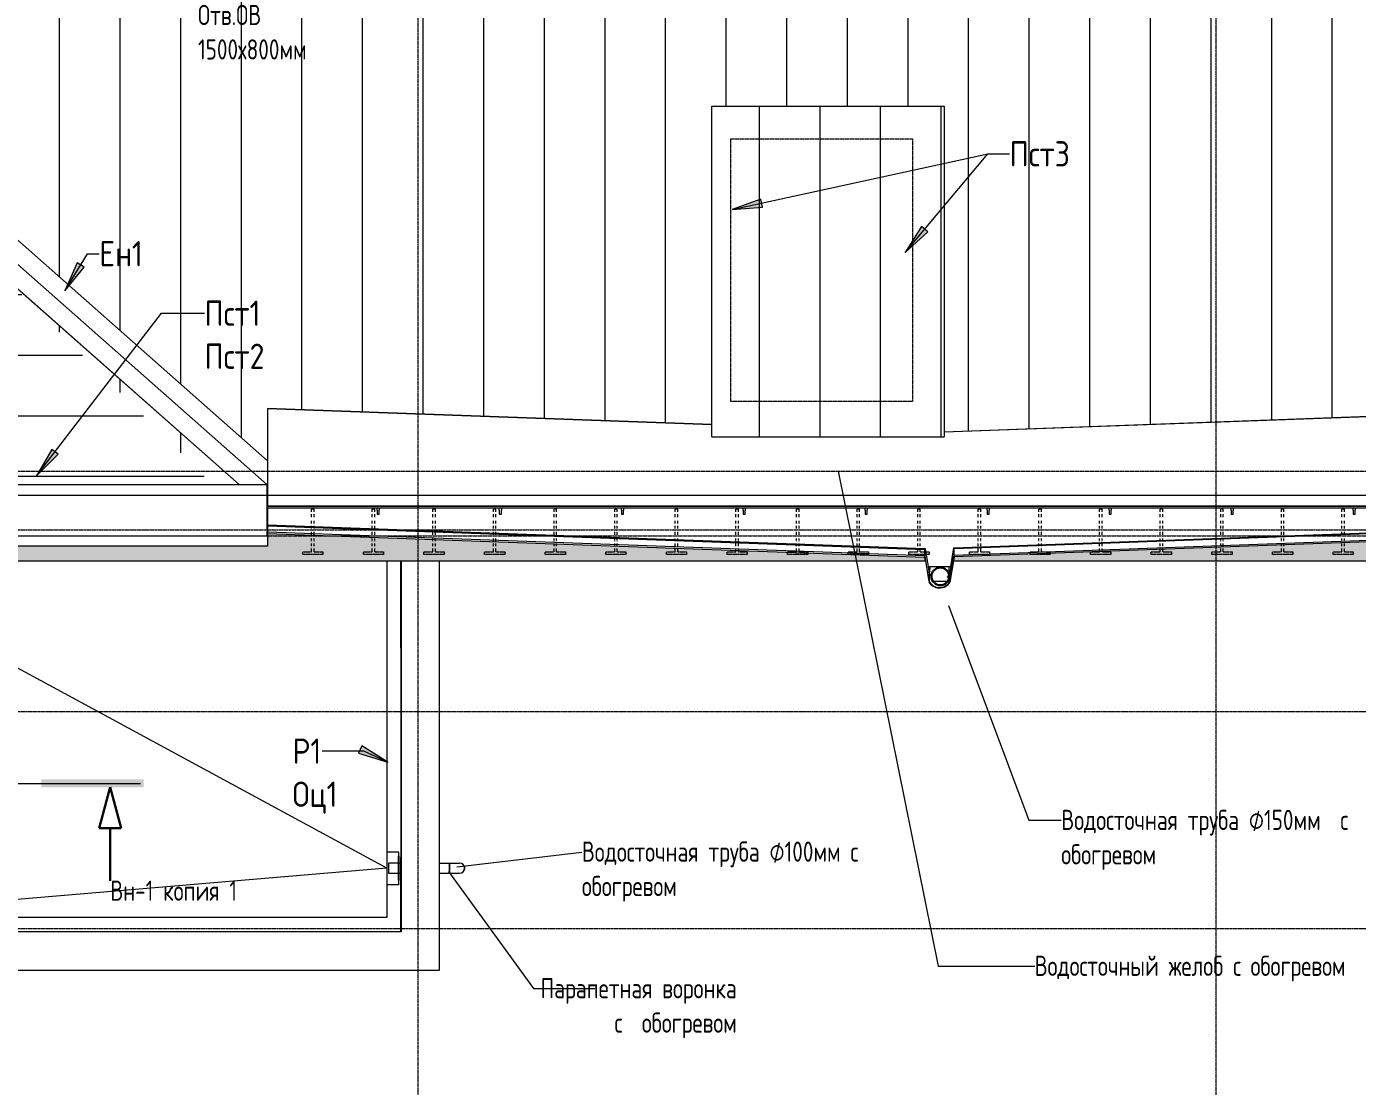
# Model space of a CAD drawing. Header units: millimetres. Extents: x -10178924 to 11692288, y -947381 to 58396.
# Drawn here: x 26674 to 39849, y -568242 to -557746 of the extents above; entities that cross this region are included whole.
import ezdxf

# ---------------------------------------------------------------- set-up
doc = ezdxf.new("R2010")
doc.units = ezdxf.units.MM
for name, pattern in [('ADSK_Линия сетки', [25, 20, -2.5, 0, -2.5]), ('ADSK_Скрыто', [6, 3, -3]), ('ADSK_Штриховая_ш3 п1_5', [4.5, 3, -1.5])]:
    doc.linetypes.add(name, pattern=pattern)
for name, color, linetype, lineweight in [('Аннотация', 7, 'Continuous', 18), ('Антураж', 7, 'Continuous', 18), ('Крыша', 7, 'Continuous', 9), ('Крыша штриховка', 7, 'Continuous', 9), ('Обобщенные модели', 7, 'Continuous', 18), ('Оборудование', 7, 'Continuous', 18), ('Ограждение', 7, 'Continuous', 9), ('Оси', 253, 'Continuous', 9), ('Перекрытие', 7, 'Continuous', 18), ('Разрезы', 7, 'Continuous', 9), ('Стены внутренние', 7, 'Continuous', 18), ('Узлы', 7, 'Continuous', 18)]:
    doc.layers.add(name, color=color, linetype=linetype, lineweight=lineweight)
doc.layers.add('Линии', color=7, linetype='Continuous', lineweight=9, true_color=0x00a600)
doc.styles.add('GOST Common_3', font='GOST_Common.ttf', dxfattribs={"width": 0.8, "height": 350})
doc.styles.add('GOST Common_4', font='GOST_Common.ttf', dxfattribs={"width": 0.9, "height": 200})

# ---------------------------------------------------------------- blocks, each defined once
blk = doc.blocks.new('Антураж 6 - Антураж 6-925259-План кровли АР')
at = {"layer": 'Антураж', "true_color": 0xfbfbf4}
blk.add_hatch(color=7, dxfattribs=at).paths.add_polyline_path([(20506, 1633), (22568, 1633), (22556, 1672), (22550, 1733), (19380, 1733), (19380, 1633), (20144, 1633)])
at = {"layer": 'Антураж'}
for p, q in [((19380, 1733), (22550, 1733)), ((23217, 1733), (23217, 1633)), ((25409, 1733), (25409, 1633)), ((25479, 1733), (25479, 1633)), ((26115, 1733), (29060, 1733)), ((23164, 1637), (23164, 1633)), ((25498, 1649), (25498, 1633))]:
    blk.add_line(p, q, dxfattribs=at)
blk = doc.blocks.new('Ограждение - 20 доп поручень 300-1864261-План кровли АР')
at = {"layer": 'Ограждение'}
for p, q in [((-60, 10), (-40, 10)), ((-60, 10), (-60, -10)), ((0, 10), (-40, 10)), ((0, -10), (0, 10)), ((-40, -10), (-60, -10)), ((-40, -10), (0, -10))]:
    blk.add_line(p, q, dxfattribs=at)
blk = doc.blocks.new('Ограждение - Ограждение-1863905-План кровли АР')
at = {"rotation": 269.9999999999994}
for p in [(30156, 1949), (31364, 1949), (32572, 1949), (33779, 1949), (34987, 1949), (36194, 1949), (37402, 1949), (38610, 1949), (39817, 1949)]:
    blk.add_blockref('Ограждение - 20 доп поручень 300-1864261-План кровли АР', p, dxfattribs=at)
blk = doc.blocks.new('Тип верхнего поручня - Верхний поручень_Внутренний_-1864227-План кровли АР')
at = {"layer": 'Ограждение'}
for p, q in [((29053, 2029), (41415, 2029)), ((41415, 2009), (29053, 2009))]:
    blk.add_line(p, q, dxfattribs=at)
blk = doc.blocks.new('Тип верхнего поручня - Верхний поручень_Внутренний_-V18-План кровли АР')
at = {"layer": 'Ограждение'}
for p, q in [((41415, 2029), (29053, 2029)), ((41415, 2009), (29053, 2009))]:
    blk.add_line(p, q, dxfattribs=at)
blk = doc.blocks.new('_ Колено трубы 135 - _ Колено трубы 135-2851613-План кровли АР')
at = {"layer": 'Обобщенные модели'}
for radius, start, end in [(43.4, 0, 48.0316), (43.4, 311.9684, 360), (41.1, 0, 15), (41.1, 345, 360)]:
    blk.add_arc((0, 0), radius, start, end, dxfattribs=at)
blk = doc.blocks.new('TN_ПВХ воронка парапетная - ПВХ воронка парапетная 100х100 длиной 650мм с отводом и листоуловителем-2045235-План кровли АР')
at = {"layer": 'Оборудование'}
for p, q in [((-160, 120), (-160, 3)), ((-160, 3), (-160, 0)), ((-160, 0), (-160, 3)), ((-160, 3), (-159, 3)), ((-120, 3), (-160, 3)), ((-159, 0), (-160, 0)), ((-160, 0), (-120, 0)), ((-120, 3), (120, 3)), ((120, 0), (-120, 0)), ((50, 103), (-50, 103)), ((-50, 103), (-50, 3)), ((-50, 3), (50, 3)), ((-50, 0), (-50, -20)), ((50, 3), (50, 103)), ((50, 0), (50, -20)), ((160, 3), (120, 3)), ((120, 0), (160, 0)), ((159, 3), (160, 3)), ((160, 0), (159, 0)), ((160, 3), (160, 120)), ((160, 0), (160, 3)), ((160, 3), (160, 0)), ((-50, -400), (-50, -500)), ((-50, -500), (50, -500)), ((-50, -500), (-50, -600)), ((50, -500), (-50, -500)), ((50, -400), (50, -500)), ((50, -500), (50, -600))]:
    blk.add_line(p, q, dxfattribs=at)
blk.add_arc((0, -600), 50, 180, 360, dxfattribs=at)
blk = doc.blocks.new('Водосток - Тип 1 _карниз больше 490мм_-5162063-План кровли АР')
at = {"layer": 'Обобщенные модели'}
for p, q in [((19, 335), (21, 335)), ((54, 335), (125, 335)), ((125, 335), (196, 335))]:
    blk.add_line(p, q, dxfattribs=at)
blk.add_open_spline([(21, 335), (20, 335), (19, 335), (19, 335)], degree=3, dxfattribs=at)
for points, knots in [([(27, 187), (28, 188), (29, 189), (31, 192), (32, 195), (32, 197), (32, 199), (32, 202), (32, 204), (32, 206), (32, 209), (32, 211), (31, 214), (31, 217), (31, 220), (30, 223), (30, 226), (29, 229), (29, 232), (29, 236), (28, 240), (28, 246), (27, 255), (27, 262), (28, 267)], [-0.9205754, -0.9205754, -0.9205754, -0.9205754, -0.8823529, -0.8529412, -0.8235294, -0.8088235, -0.7941176, -0.7794118, -0.7647059, -0.75, -0.7352941, -0.7205882, -0.7058824, -0.6911765, -0.6764706, -0.6617647, -0.6470588, -0.6323529, -0.6176471, -0.6029412, -0.5882353, -0.5588235, -0.5294118, -0.4705882, -0.4705882, -0.4705882, -0.4705882]), ([(222, 266), (223, 262), (223, 255), (222, 246), (222, 240), (221, 236), (221, 232), (221, 229), (220, 226), (220, 223), (219, 220), (219, 217), (219, 214), (218, 211), (218, 209), (218, 206), (218, 204), (218, 202), (218, 199), (218, 197), (218, 195), (219, 192), (221, 189), (222, 188), (223, 187)], [-0.5257216, -0.5257216, -0.5257216, -0.5257216, -0.4705882, -0.4411765, -0.4117647, -0.3970588, -0.3823529, -0.3676471, -0.3529412, -0.3382353, -0.3235294, -0.3088235, -0.2941176, -0.2794118, -0.2647059, -0.25, -0.2352941, -0.2205882, -0.2058824, -0.1911765, -0.1764706, -0.1470588, -0.1176471, -0.0795037, -0.0795037, -0.0795037, -0.0795037])]:
    blk.add_open_spline(points, degree=3, knots=knots, dxfattribs=at)
blk = doc.blocks.new('Ограждение - Ограждение-2970319-План кровли АР')
at = {"layer": 'Ограждение'}
for p, q in [((24217, 6757), (19360, 2468)), ((24217, 6755), (19360, 2466)), ((24217, 6757), (24217, 6755)), ((24217, 6755), (24217, 6757)), ((29060, 2479), (24217, 6757)), ((24217, 6755), (24217, 6522)), ((24217, 6522), (24217, 6755)), ((29060, 2477), (24217, 6755)), ((24153, 6459), (19499, 2348)), ((24217, 6474), (24217, 6273)), ((24217, 6273), (24217, 6474)), ((29053, 2243), (24280, 6459)), ((19654, 2243), (24217, 6273)), ((24217, 6272), (19656, 2243)), ((24217, 6273), (24217, 6272)), ((24217, 6272), (24217, 6273)), ((24217, 6273), (28780, 2243)), ((28778, 2243), (24217, 6272)), ((19380, 2243), (19366, 2259)), ((19476, 2328), (19380, 2243)), ((29060, 2251), (29053, 2243))]:
    blk.add_line(p, q, dxfattribs=at)
blk = doc.blocks.new('Антураж 4 - Антураж 4-5053377-План кровли АР')
at = {"layer": 'Антураж'}
for p, q in [((29060, 2997), (33459, 2838)), ((29060, 2995), (29060, 2997)), ((33459, 2836), (29060, 2995)), ((29060, 2995), (29060, 2029)), ((35759, 2764), (41946, 2990)), ((41945, 2988), (35759, 2762)), ((29060, 2009), (29060, 1844)), ((29060, 1844), (35569, 1608)), ((29060, 1835), (29060, 1826)), ((29060, 1835), (35564, 1599)), ((29060, 1772), (29060, 1835)), ((29060, 1829), (29060, 1769)), ((29060, 1824), (29060, 1829)), ((29060, 1826), (29060, 1824)), ((29060, 1756), (29060, 1772)), ((35564, 1536), (29060, 1772)), ((29060, 1769), (29060, 1763)), ((29060, 1767), (29060, 1769)), ((29060, 1769), (29060, 1763)), ((29060, 1765), (29060, 1767)), ((29060, 1763), (29060, 1765)), ((29060, 1763), (29060, 1756)), ((35853, 1615), (41085, 1806)), ((35856, 1542), (41309, 1740)), ((41077, 1795), (35857, 1606)), ((35564, 1606), (35569, 1607)), ((35564, 1606), (35564, 1532)), ((35569, 1608), (35598, 1431)), ((35569, 1533), (35569, 1607)), ((35569, 1607), (35578, 1552)), ((35824, 1431), (35853, 1615)), ((35852, 1607), (35843, 1552)), ((35852, 1607), (35852, 1533)), ((35857, 1606), (35852, 1607)), ((35857, 1577), (35857, 1606)), ((35569, 1533), (35564, 1532)), ((35564, 1532), (35566, 1521)), ((35611, 1282), (35569, 1533)), ((35572, 1488), (35606, 1281)), ((35810, 1278), (35852, 1533)), ((35850, 1488), (35815, 1277)), ((35852, 1533), (35857, 1532)), ((35856, 1542), (35856, 1576)), ((35856, 1537), (35856, 1542)), ((35857, 1532), (35857, 1537)), ((35857, 1532), (35857, 1527)), ((35598, 1431), (35824, 1431)), ((35599, 1431), (35611, 1356)), ((35611, 1356), (35611, 1282)), ((35823, 1431), (35810, 1352)), ((35810, 1352), (35810, 1278))]:
    blk.add_line(p, q, dxfattribs=at)
for centre, major_axis, start_param, end_param in [((35712, 1392), (109, 0), 3.537093, 3.947161), ((35712, 1392), (109, 0), 5.483652, 5.842157), ((35712, 1318), (114, 0), 3.531482, 5.8488), ((35712, 1318), (109, 0), 3.537093, 5.842157)]:
    blk.add_ellipse(centre, major_axis=major_axis, ratio=0.870356, start_param=start_param, end_param=end_param, dxfattribs=at)
blk = doc.blocks.new('Разрез - Имя вида сзади-16067-План кровли АР')
at = {"layer": 'Разрезы'}
blk.add_hatch(color=256, dxfattribs=at).paths.add_polyline_path([(9.8, 0.4), (9.8, -0.39), (-0.33, -0.39), (-0.33, 0.4)])
at = {"layer": 'Разрезы', "lineweight": 30}
for p, q in [((3, -0.39), (1.92, -4.44)), ((3, -0.39), (4.08, -4.44)), ((1.92, -4.44), (4.08, -4.44)), ((3, -4.44), (3, -9.66))]:
    blk.add_line(p, q, dxfattribs=at)
blk = doc.blocks.new('Кровля')
at = {"layer": 'Аннотация', "lineweight": 9}
for points in [[(33659, 4966), (33961, 4991), (33944, 5069)], [(35372, 4541), (35595, 4746), (35534, 4797)], [(27054, 4161), (27244, 4396), (27176, 4438)], [(26772, 2328), (26986, 2542), (26923, 2590)], [(30249, -508), (29993, -345), (29960, -417)]]:
    blk.add_hatch(color=256, dxfattribs=at).paths.add_polyline_path(points)
at = {"layer": 'Крыша штриховка'}
h = blk.add_hatch(dxfattribs=at)
h.set_pattern_fill('FP_21', color=256, style=0, pattern_type=2)
h.set_pattern_definition([(90, (0, 161.5), (-600, 4e-14), [])])
h.paths.add_polyline_path([(13175, 1527), (13176, 1527), (13175, 1527)])
h.paths.add_polyline_path([(12897, 1552), (12887, 1608), (11119, 1669), (12888, 1606)])
h.paths.add_polyline_path([(13162, 1552), (13171, 1607), (13176, 1606), (19380, 1824), (19380, 2243), (19366, 2259), (19378, 1826), (13171, 1608), (13168, 1594)])
h.paths.add_polyline_path([(35578, 1552), (35569, 1608), (29060, 1844), (29060, 2009), (29053, 2009), (29053, 1733), (29060, 1733), (29060, 1835), (35564, 1599), (35564, 1606), (35569, 1606), (35572, 1592)])
h.paths.add_polyline_path([(35843, 1552), (35853, 1606), (35864, 1606), (41077, 1795), (41085, 1806), (35853, 1615), (35852, 1607)])
h.paths.add_polyline_path([(23571, 1633), (24009, 1633), (24009, 1694), (23355, 1695), (23346, 1698), (23331, 1710), (23325, 1717), (23320, 1726), (23318, 1733), (23217, 1733), (23217, 1633), (23562, 1633)])
h.paths.add_polyline_path([(24792, 1633), (25409, 1633), (25409, 1733), (25322, 1733), (25315, 1719), (25303, 1704), (25294, 1699), (25285, 1696), (25267, 1694), (25160, 1694), (24742, 1694), (24742, 1633), (24788, 1633)])
h.paths.add_polyline_path([(24947, 1694), (24947, 1694), (24985, 1694)])
h.paths.add_polyline_path([(29060, 2029), (29060, 2251), (29053, 2243), (29053, 2029)])
h.paths.add_polyline_path([(28778, 2243), (26448, 4301), (28515, 2243)])
h.paths.add_polyline_path([(19665, 2243), (19918, 2243), (21985, 4301), (19656, 2243)])
h.paths.add_polyline_path([(19361, 2468), (24217, 6757), (29060, 2479), (29060, 2997), (33459, 2838), (33459, 5991), (35759, 5991), (35759, 2764), (41946, 2990), (45229, 7507), (45217, 7516), (15841, 7516), (15841, 7203), (14441, 7203), (14441, 7516), (4204, 7516), (7265, 2959), (12614, 2771), (12614, 5991), (14914, 5991), (14914, 2822), (19347, 2978), (19359, 2540)])
h.paths.add_polyline_path([(45455, 7507), (45462, 7516), (45442, 7516)])
h.paths.add_polyline_path([(45548, 7680), (45576, 7680), (45587, 7689), (45597, 7703), (45597, 7719), (45563, 7692)])
h.paths.add_polyline_path([(45613, 7729), (45611, 7730), (45609, 7729), (45611, 7729)])
h = blk.add_hatch(dxfattribs=at)
h.set_pattern_fill('FP_44', color=256, style=0, pattern_type=2)
h.set_pattern_definition([(180, (5334.4, 0), (-7e-14, -600), [])])
h.paths.add_polyline_path([(26029, 2243), (28515, 2243), (26448, 4301), (24341, 6162), (24341, 2249), (24217, 2249), (24217, 2243), (26019, 2243)])
h.paths.add_polyline_path([(24217, 6249), (24243, 6249), (24217, 6272), (24217, 6257)])
h.paths.add_polyline_path([(24280, 6459), (24217, 6522), (24217, 6474)])
h = blk.add_hatch(dxfattribs=at)
h.set_pattern_fill('FP_31', color=256, style=0, pattern_type=2)
h.set_pattern_definition([(90, (81928.44, 9432.3), (-600, 4e-14), [])])
h.paths.add_polyline_path([(33655, 2716), (35759, 2716), (35759, 5991), (33459, 5991), (33459, 2716)])
at = {"layer": 'Узлы', "true_color": 0xffffff}
h = blk.add_hatch(color=7, dxfattribs=at)
h.paths.add_polyline_path([(41826, -522), (49651, -522), (49651, 475), (49563, 474), (49503, -471), (45149, -323), (41142, -458), (41080, -77), (41080, -522), (41465, -522)])
h.paths.add_polyline_path([(-454, -389), (8078, -389), (8077, -26), (7973, -277), (3656, -147), (-675, -299), (-737, 259), (-737, -389)])
h.paths.add_polyline_path([(41080, 178), (41098, 183), (41188, 1720), (35857, 1527), (35850, 1488), (41080, 1488), (41080, 182)])
h.paths.add_polyline_path([(8078, 312), (8078, 1488), (12890, 1488), (12883, 1527), (8005, 1702), (8062, 316)])
h.paths.add_polyline_path([(-737, 503), (-469, 8049), (-6523, 7837), (-6530, 7799), (-737, 7799), (-737, 523)])
h.paths.add_polyline_path([(49651, 797), (49651, 7859), (55892, 7859), (55892, 8471), (55881, 8468), (55687, 8000), (49351, 8221), (49619, 804), (49633, 803), (49650, 798)])
h.paths.add_polyline_path([(16531, 1488), (35572, 1488), (35566, 1520), (29060, 1756), (29060, 1633), (19380, 1633), (19380, 1744), (13175, 1527), (13168, 1488), (15808, 1488)])
h.paths.add_polyline_path([(-7228, 7799), (-6808, 7799), (-6813, 7829), (-7123, 7899), (-6948, 14171), (-7182, 20169), (-7228, 20180), (-7228, 7899)])
h.paths.add_polyline_path([(55892, 8774), (55892, 16805), (55861, 16797), (55713, 12785), (55861, 8782), (55865, 8781)])
h.paths.add_polyline_path([(24355, 13320), (32597, 13639), (32606, 13678), (16108, 13678), (16118, 13638), (24355, 13320)])
h.paths.add_polyline_path([(10665, 13409), (15825, 13610), (15841, 13678), (11105, 13678), (11105, 21013), (10509, 21012), (10529, 20925), (10924, 20798), (10667, 13473)])
h.paths.add_polyline_path([(38182, 13414), (37898, 20847), (38471, 21009), (38481, 21051), (37707, 21051), (37707, 13678), (32878, 13678), (32888, 13638), (38175, 13414)])
h.paths.add_polyline_path([(55892, 17108), (55892, 32796), (55861, 32788), (55572, 24949), (55861, 17116), (55865, 17115)])
h.paths.add_polyline_path([(-7228, 20475), (-7183, 20486), (-6960, 26174), (-7183, 31854), (-7228, 31866), (-7228, 20479)])
h.paths.add_polyline_path([(45338, 20583), (45060, 27855), (45032, 27863), (45032, 21051), (38749, 21051), (38759, 21009), (45144, 20596)])
h.paths.add_polyline_path([(3393, 20705), (10229, 20956), (10242, 21013), (3737, 21013), (3737, 28193), (3694, 28182), (3395, 20761)])
h.paths.add_polyline_path([(45032, 28152), (45061, 28160), (45350, 35732), (45288, 37345), (45032, 37345), (45032, 28160)])
h.paths.add_polyline_path([(3737, 28469), (3737, 42947), (3702, 42939), (3419, 35708), (3702, 28478), (3737, 28470)])
h.paths.add_polyline_path([(-7228, 32161), (-7192, 32170), (-7003, 37564), (-7192, 42952), (-7228, 42961), (-7228, 32165)])
h.paths.add_polyline_path([(55892, 33099), (55892, 43247), (55860, 43239), (55675, 38160), (55861, 33107), (55865, 33106)])
h.paths.add_polyline_path([(45072, 38095), (45259, 38095), (45067, 43128), (45032, 43137), (45032, 38095), (45070, 38095)])
h.paths.add_polyline_path([(3737, 43224), (3737, 43717), (-7228, 43717), (-7228, 43256), (-7192, 43265), (-7068, 43609), (-1846, 43422), (3578, 43616), (3702, 43233), (3737, 43224)])
h.paths.add_polyline_path([(45032, 43426), (45104, 43445), (45207, 43781), (50463, 43599), (55714, 43781), (55836, 43551), (55892, 43536), (55892, 43899), (45032, 43899), (45032, 43440)])
at = {"layer": 'Аннотация', "lineweight": 9}
for p, q in [((33659, 4966), (36189, 5518)), ((35372, 4541), (36189, 5518)), ((36189, 5518), (36405, 5518)), ((36189, 5518), (36405, 5518)), ((33944, 5069), (33659, 4966)), ((33961, 4991), (33944, 5069)), ((33659, 4966), (33961, 4991)), ((35534, 4797), (35372, 4541)), ((35372, 4541), (35595, 4746)), ((35595, 4746), (35534, 4797)), ((27054, 4161), (27278, 4529)), ((27278, 4529), (27394, 4529)), ((27176, 4438), (27054, 4161)), ((27054, 4161), (27244, 4396)), ((27244, 4396), (27176, 4438)), ((26772, 2328), (28010, 3939)), ((28010, 3939), (28435, 3939)), ((26923, 2590), (26772, 2328)), ((26772, 2328), (26986, 2542)), ((26986, 2542), (26923, 2590)), ((34709, 2375), (35700, -2528)), ((35802, 1044), (36597, -1083)), ((29993, -345), (29960, -417)), ((30249, -508), (29993, -345)), ((29951, -398), (29599, -398)), ((30014, -398), (29951, -398)), ((29960, -417), (30249, -508)), ((30249, -508), (30014, -398)), ((36597, -1083), (36917, -1083)), ((30933, -1544), (32171, -1397)), ((30850, -1589), (31693, -2750)), ((35700, -2528), (36654, -2528)), ((31693, -2750), (32300, -2750))]:
    blk.add_line(p, q, dxfattribs=at)
at = {"layer": 'Крыша'}
for p, q in [((33459, 2716), (33459, 5991)), ((33459, 5991), (35759, 5991)), ((35759, 5991), (35759, 2716)), ((33459, 2716), (35759, 2716)), ((30240, -1557), (24668, 1463)), ((30240, 1488), (30240, -2046)), ((30240, -1557), (24471, -2046)), ((30240, -2046), (18909, -2046))]:
    blk.add_line(p, q, dxfattribs=at)
at = {"layer": 'Линии', "color": 7, "lineweight": 18}
blk.add_line((24217, 6515), (29053, 2243), dxfattribs=at)
at = {"layer": 'Линии', "color": 7, "linetype": 'ADSK_Штриховая_ш3 п1_5'}
for p, q in [((33646, 5666), (35446, 5666)), ((33646, 3066), (33646, 5666)), ((35446, 5666), (35446, 3066)), ((35446, 3066), (33646, 3066)), ((41905, 2373), (7071, 2373)), ((7831, 1733), (41247, 1733))]:
    blk.add_line(p, q, dxfattribs=at)
at = {"layer": 'Линии', "color": 5, "true_color": 0x0000ff}
blk.add_line((7428, 2138), (41730, 2138), dxfattribs=at)
at = {"layer": 'Линии', "color": 7, "linetype": 'ADSK_Скрыто'}
for p, q in [((29496, 1971), (29496, 2001)), ((29496, 2001), (29521, 2001)), ((29521, 1971), (29521, 2001)), ((30096, 1971), (30096, 2001)), ((30096, 2001), (30121, 2001)), ((30121, 1971), (30121, 2001)), ((30696, 1971), (30696, 2001)), ((30696, 2001), (30721, 2001)), ((30721, 1971), (30721, 2001)), ((31296, 1971), (31296, 2001)), ((31296, 2001), (31321, 2001)), ((31321, 1971), (31321, 2001)), ((31896, 1971), (31896, 2001)), ((31896, 2001), (31921, 2001)), ((31921, 1971), (31921, 2001)), ((32496, 1971), (32496, 2001)), ((32496, 2001), (32521, 2001)), ((32521, 1971), (32521, 2001)), ((33096, 1971), (33096, 2001)), ((33096, 2001), (33121, 2001)), ((33121, 1971), (33121, 2001)), ((33696, 1971), (33696, 2001)), ((33696, 2001), (33721, 2001)), ((33721, 1971), (33721, 2001)), ((34296, 1971), (34296, 2001)), ((34296, 2001), (34321, 2001)), ((34321, 1971), (34321, 2001)), ((34896, 1971), (34896, 2001)), ((34896, 2001), (34921, 2001)), ((34921, 1971), (34921, 2001)), ((35496, 1971), (35496, 2001)), ((35496, 2001), (35521, 2001)), ((35521, 1971), (35521, 2001)), ((36096, 1971), (36096, 2001)), ((36096, 2001), (36121, 2001)), ((36121, 1971), (36121, 2001)), ((36696, 1971), (36696, 2001)), ((36696, 2001), (36721, 2001)), ((36721, 1971), (36721, 2001)), ((37296, 1971), (37296, 2001)), ((37296, 2001), (37321, 2001)), ((37321, 1971), (37321, 2001)), ((37896, 1971), (37896, 2001)), ((37896, 2001), (37921, 2001)), ((37921, 1971), (37921, 2001)), ((38496, 1971), (38496, 2001)), ((38496, 2001), (38521, 2001)), ((38521, 1971), (38521, 2001)), ((39096, 1971), (39096, 2001)), ((39096, 2001), (39121, 2001)), ((39121, 1971), (39121, 2001)), ((39696, 1971), (39696, 2001)), ((39696, 2001), (39721, 2001)), ((39721, 1971), (39721, 2001)), ((29496, 1921), (29496, 1951)), ((29496, 1856), (29496, 1886)), ((29521, 1921), (29521, 1951)), ((29521, 1856), (29521, 1886)), ((30096, 1921), (30096, 1951)), ((30096, 1856), (30096, 1886)), ((30121, 1921), (30121, 1951)), ((30121, 1856), (30121, 1886)), ((30696, 1921), (30696, 1951)), ((30696, 1856), (30696, 1886)), ((30721, 1921), (30721, 1951)), ((30721, 1856), (30721, 1886)), ((31296, 1921), (31296, 1951)), ((31296, 1856), (31296, 1886)), ((31321, 1921), (31321, 1951)), ((31321, 1856), (31321, 1886)), ((31896, 1921), (31896, 1951)), ((31896, 1856), (31896, 1886)), ((31921, 1921), (31921, 1951)), ((31921, 1856), (31921, 1886)), ((32496, 1921), (32496, 1951)), ((32496, 1856), (32496, 1886)), ((32521, 1921), (32521, 1951)), ((32521, 1856), (32521, 1886)), ((33096, 1921), (33096, 1951)), ((33096, 1856), (33096, 1886)), ((33121, 1921), (33121, 1951)), ((33121, 1856), (33121, 1886)), ((33696, 1921), (33696, 1951)), ((33696, 1856), (33696, 1886)), ((33721, 1921), (33721, 1951)), ((33721, 1856), (33721, 1886)), ((34296, 1921), (34296, 1951)), ((34296, 1856), (34296, 1886)), ((34321, 1921), (34321, 1951)), ((34321, 1856), (34321, 1886)), ((34896, 1921), (34896, 1951)), ((34896, 1856), (34896, 1886)), ((34921, 1921), (34921, 1951)), ((34921, 1856), (34921, 1886)), ((35496, 1921), (35496, 1951)), ((35496, 1856), (35496, 1886)), ((35521, 1921), (35521, 1951)), ((35521, 1856), (35521, 1886)), ((36096, 1921), (36096, 1951)), ((36096, 1856), (36096, 1886)), ((36121, 1921), (36121, 1951)), ((36121, 1856), (36121, 1886)), ((36696, 1921), (36696, 1951)), ((36696, 1856), (36696, 1886)), ((36721, 1921), (36721, 1951)), ((36721, 1856), (36721, 1886)), ((37296, 1921), (37296, 1951)), ((37296, 1856), (37296, 1886)), ((37321, 1921), (37321, 1951)), ((37321, 1856), (37321, 1886)), ((37896, 1921), (37896, 1951)), ((37896, 1856), (37896, 1886)), ((37921, 1921), (37921, 1951)), ((37921, 1856), (37921, 1886)), ((38496, 1921), (38496, 1951)), ((38496, 1856), (38496, 1886)), ((38521, 1921), (38521, 1951)), ((38521, 1856), (38521, 1886)), ((39096, 1921), (39096, 1951)), ((39096, 1856), (39096, 1886)), ((39121, 1921), (39121, 1951)), ((39121, 1856), (39121, 1886)), ((39696, 1921), (39696, 1951)), ((39696, 1856), (39696, 1886)), ((39721, 1921), (39721, 1951)), ((39721, 1856), (39721, 1886)), ((29496, 1806), (29496, 1836)), ((29496, 1746), (29496, 1776)), ((29521, 1806), (29521, 1836)), ((29521, 1746), (29521, 1776)), ((30096, 1806), (30096, 1836)), ((30096, 1746), (30096, 1776)), ((30121, 1806), (30121, 1836)), ((30121, 1746), (30121, 1776)), ((30696, 1806), (30696, 1836)), ((30696, 1746), (30696, 1776)), ((30721, 1806), (30721, 1836)), ((30721, 1746), (30721, 1776)), ((31296, 1806), (31296, 1836)), ((31296, 1746), (31296, 1776)), ((31321, 1806), (31321, 1836)), ((31321, 1746), (31321, 1776)), ((31896, 1806), (31896, 1836)), ((31896, 1746), (31896, 1776)), ((31921, 1806), (31921, 1836)), ((31921, 1746), (31921, 1776)), ((32496, 1806), (32496, 1836)), ((32496, 1746), (32496, 1776)), ((32521, 1806), (32521, 1836)), ((32521, 1746), (32521, 1776)), ((33096, 1806), (33096, 1836)), ((33096, 1746), (33096, 1776)), ((33121, 1806), (33121, 1836)), ((33121, 1746), (33121, 1776)), ((33696, 1806), (33696, 1836)), ((33696, 1746), (33696, 1776)), ((33721, 1806), (33721, 1836)), ((33721, 1746), (33721, 1776)), ((34296, 1806), (34296, 1836)), ((34296, 1746), (34296, 1776)), ((34321, 1806), (34321, 1836)), ((34321, 1746), (34321, 1776)), ((34896, 1806), (34896, 1836)), ((34896, 1746), (34896, 1776)), ((34921, 1806), (34921, 1836)), ((34921, 1746), (34921, 1776)), ((35496, 1806), (35496, 1836)), ((35496, 1746), (35496, 1776)), ((35521, 1806), (35521, 1836)), ((35521, 1746), (35521, 1776)), ((36096, 1806), (36096, 1836)), ((36096, 1746), (36096, 1776)), ((36121, 1806), (36121, 1836)), ((36121, 1746), (36121, 1776)), ((36696, 1806), (36696, 1836)), ((36696, 1746), (36696, 1776)), ((36721, 1806), (36721, 1836)), ((36721, 1746), (36721, 1776)), ((37296, 1806), (37296, 1836)), ((37296, 1746), (37296, 1776)), ((37321, 1806), (37321, 1836)), ((37321, 1746), (37321, 1776)), ((37896, 1806), (37896, 1836)), ((37896, 1746), (37896, 1776)), ((37921, 1806), (37921, 1836)), ((37921, 1746), (37921, 1776)), ((38496, 1806), (38496, 1836)), ((38496, 1746), (38496, 1776)), ((38521, 1806), (38521, 1836)), ((38521, 1746), (38521, 1776)), ((39096, 1806), (39096, 1836)), ((39096, 1746), (39096, 1776)), ((39121, 1806), (39121, 1836)), ((39121, 1746), (39121, 1776)), ((39696, 1806), (39696, 1836)), ((39696, 1746), (39696, 1776)), ((39721, 1806), (39721, 1836)), ((39721, 1746), (39721, 1776)), ((29496, 1681), (29496, 1711)), ((29496, 1631), (29496, 1661)), ((29496, 1576), (29496, 1611)), ((29521, 1681), (29521, 1711)), ((29521, 1631), (29521, 1661)), ((29521, 1576), (29521, 1611)), ((30096, 1681), (30096, 1711)), ((30096, 1631), (30096, 1661)), ((30096, 1576), (30096, 1611)), ((30121, 1681), (30121, 1711)), ((30121, 1631), (30121, 1661)), ((30121, 1576), (30121, 1611)), ((30696, 1681), (30696, 1711)), ((30696, 1631), (30696, 1661)), ((30696, 1576), (30696, 1611)), ((30721, 1681), (30721, 1711)), ((30721, 1631), (30721, 1661)), ((30721, 1576), (30721, 1611)), ((31296, 1681), (31296, 1711)), ((31296, 1631), (31296, 1661)), ((31296, 1576), (31296, 1611)), ((31321, 1681), (31321, 1711)), ((31321, 1631), (31321, 1661)), ((31321, 1576), (31321, 1611)), ((31896, 1681), (31896, 1711)), ((31896, 1631), (31896, 1661)), ((31896, 1576), (31896, 1611)), ((31921, 1681), (31921, 1711)), ((31921, 1631), (31921, 1661)), ((31921, 1576), (31921, 1611)), ((32496, 1681), (32496, 1711)), ((32496, 1631), (32496, 1661)), ((32496, 1576), (32496, 1611)), ((32521, 1681), (32521, 1711)), ((32521, 1631), (32521, 1661)), ((32521, 1576), (32521, 1611)), ((33096, 1681), (33096, 1711)), ((33096, 1631), (33096, 1661)), ((33096, 1576), (33096, 1611)), ((33121, 1681), (33121, 1711)), ((33121, 1631), (33121, 1661)), ((33121, 1576), (33121, 1611)), ((33696, 1681), (33696, 1711)), ((33696, 1631), (33696, 1661)), ((33696, 1576), (33696, 1611)), ((33721, 1681), (33721, 1711)), ((33721, 1631), (33721, 1661)), ((33721, 1576), (33721, 1611)), ((34296, 1681), (34296, 1711)), ((34296, 1631), (34296, 1661)), ((34296, 1576), (34296, 1611)), ((34321, 1681), (34321, 1711)), ((34321, 1631), (34321, 1661)), ((34321, 1576), (34321, 1611)), ((34896, 1681), (34896, 1711)), ((34896, 1631), (34896, 1661)), ((34896, 1576), (34896, 1611)), ((34921, 1681), (34921, 1711)), ((34921, 1631), (34921, 1661)), ((34921, 1576), (34921, 1611)), ((35496, 1681), (35496, 1711)), ((35496, 1631), (35496, 1661)), ((35496, 1576), (35496, 1611)), ((35521, 1681), (35521, 1711)), ((35521, 1631), (35521, 1661)), ((35521, 1576), (35521, 1611)), ((36096, 1681), (36096, 1711)), ((36096, 1631), (36096, 1661)), ((36096, 1576), (36096, 1611)), ((36121, 1681), (36121, 1711)), ((36121, 1631), (36121, 1661)), ((36121, 1576), (36121, 1611)), ((36696, 1681), (36696, 1711)), ((36696, 1631), (36696, 1661)), ((36696, 1576), (36696, 1611)), ((36721, 1681), (36721, 1711)), ((36721, 1631), (36721, 1661)), ((36721, 1576), (36721, 1611)), ((37296, 1681), (37296, 1711)), ((37296, 1631), (37296, 1661)), ((37296, 1576), (37296, 1611)), ((37321, 1681), (37321, 1711)), ((37321, 1631), (37321, 1661)), ((37321, 1576), (37321, 1611)), ((37896, 1681), (37896, 1711)), ((37896, 1631), (37896, 1661)), ((37896, 1576), (37896, 1611)), ((37921, 1681), (37921, 1711)), ((37921, 1631), (37921, 1661)), ((37921, 1576), (37921, 1611)), ((38496, 1681), (38496, 1711)), ((38496, 1631), (38496, 1661)), ((38496, 1576), (38496, 1611)), ((38521, 1681), (38521, 1711)), ((38521, 1631), (38521, 1661)), ((38521, 1576), (38521, 1611)), ((39096, 1681), (39096, 1711)), ((39096, 1631), (39096, 1661)), ((39096, 1576), (39096, 1611)), ((39121, 1681), (39121, 1711)), ((39121, 1631), (39121, 1661)), ((39121, 1576), (39121, 1611)), ((39696, 1681), (39696, 1711)), ((39696, 1631), (39696, 1661)), ((39696, 1576), (39696, 1611)), ((39721, 1681), (39721, 1711)), ((39721, 1631), (39721, 1661)), ((39721, 1576), (39721, 1611)), ((29408, 1551), (29408, 1576)), ((29408, 1576), (29496, 1576)), ((29608, 1551), (29408, 1551)), ((29521, 1576), (29608, 1576)), ((29608, 1576), (29608, 1551)), ((30008, 1551), (30008, 1576)), ((30008, 1576), (30096, 1576)), ((30208, 1551), (30008, 1551)), ((30121, 1576), (30208, 1576)), ((30208, 1576), (30208, 1551)), ((30608, 1551), (30608, 1576)), ((30608, 1576), (30696, 1576)), ((30808, 1551), (30608, 1551)), ((30721, 1576), (30808, 1576)), ((30808, 1576), (30808, 1551)), ((31208, 1551), (31208, 1576)), ((31208, 1576), (31296, 1576)), ((31408, 1551), (31208, 1551)), ((31321, 1576), (31408, 1576)), ((31408, 1576), (31408, 1551)), ((31808, 1551), (31808, 1576)), ((31808, 1576), (31896, 1576)), ((32008, 1551), (31808, 1551)), ((31921, 1576), (32008, 1576)), ((32008, 1576), (32008, 1551)), ((32408, 1551), (32408, 1576)), ((32408, 1576), (32496, 1576)), ((32608, 1551), (32408, 1551)), ((32521, 1576), (32608, 1576)), ((32608, 1576), (32608, 1551)), ((33008, 1551), (33008, 1576)), ((33008, 1576), (33096, 1576)), ((33208, 1551), (33008, 1551)), ((33121, 1576), (33208, 1576)), ((33208, 1576), (33208, 1551)), ((33608, 1551), (33608, 1576)), ((33608, 1576), (33696, 1576)), ((33808, 1551), (33608, 1551)), ((33721, 1576), (33808, 1576)), ((33808, 1576), (33808, 1551)), ((34208, 1551), (34208, 1576)), ((34208, 1576), (34296, 1576)), ((34408, 1551), (34208, 1551)), ((34321, 1576), (34408, 1576)), ((34408, 1576), (34408, 1551)), ((34808, 1551), (34808, 1576)), ((34808, 1576), (34896, 1576)), ((35008, 1551), (34808, 1551)), ((34921, 1576), (35008, 1576)), ((35008, 1576), (35008, 1551)), ((35408, 1551), (35408, 1576)), ((35408, 1576), (35496, 1576)), ((35608, 1551), (35408, 1551)), ((35521, 1576), (35608, 1576)), ((35608, 1576), (35608, 1551)), ((36008, 1551), (36008, 1576)), ((36008, 1576), (36096, 1576)), ((36208, 1551), (36008, 1551)), ((36121, 1576), (36208, 1576)), ((36208, 1576), (36208, 1551)), ((36608, 1551), (36608, 1576)), ((36608, 1576), (36696, 1576)), ((36808, 1551), (36608, 1551)), ((36721, 1576), (36808, 1576)), ((36808, 1576), (36808, 1551)), ((37208, 1551), (37208, 1576)), ((37208, 1576), (37296, 1576)), ((37408, 1551), (37208, 1551)), ((37321, 1576), (37408, 1576)), ((37408, 1576), (37408, 1551)), ((37808, 1551), (37808, 1576)), ((37808, 1576), (37896, 1576)), ((38008, 1551), (37808, 1551)), ((37921, 1576), (38008, 1576)), ((38008, 1576), (38008, 1551)), ((38408, 1551), (38408, 1576)), ((38408, 1576), (38496, 1576)), ((38608, 1551), (38408, 1551)), ((38521, 1576), (38608, 1576)), ((38608, 1576), (38608, 1551)), ((39008, 1551), (39008, 1576)), ((39008, 1576), (39096, 1576)), ((39208, 1551), (39008, 1551)), ((39121, 1576), (39208, 1576)), ((39208, 1576), (39208, 1551)), ((39608, 1551), (39608, 1576)), ((39608, 1576), (39696, 1576)), ((39808, 1551), (39608, 1551)), ((39721, 1576), (39808, 1576)), ((39808, 1576), (39808, 1551))]:
    blk.add_line(p, q, dxfattribs=at)
at = {"layer": 'Линии', "color": 7}
for p, q in [((35566, 1520), (29060, 1756)), ((29060, 1756), (29060, 1633)), ((41188, 1720), (35857, 1527)), ((29060, 1633), (19380, 1633)), ((13168, 1488), (35572, 1488)), ((35572, 1488), (35566, 1520)), ((35857, 1527), (35850, 1488)), ((35850, 1488), (41080, 1488))]:
    blk.add_line(p, q, dxfattribs=at)
at = {"layer": 'Линии', "color": 7, "lineweight": 30}
blk.add_circle((35720, 1333), 88, dxfattribs=at)
at = {"layer": 'Оси', "linetype": 'ADSK_Линия сетки'}
for p, q in [((30550, -5631), (30550, 44223)), ((38450, -5975), (38450, 22206)), ((-13798, 1795), (50233, 1795)), ((-13798, -5), (50233, -5)), ((-13798, -2155), (56005, -2155))]:
    blk.add_line(p, q, dxfattribs=at)
at = {"layer": 'Перекрытие'}
for p, q in [((30381, 1488), (30381, -2186)), ((30761, -2566), (30761, 1488)), ((30380, 625), (30380, -1449)), ((30381, -2186), (18789, -2186)), ((18282, -2566), (30761, -2566))]:
    blk.add_line(p, q, dxfattribs=at)
at = {"layer": 'Разрезы', "lineweight": 20}
blk.add_line((21070, -717), (27801, -717), dxfattribs=at)
at = {"layer": 'Стены внутренние'}
for p, q in [((19380, 2243), (29053, 2243)), ((29053, 2243), (29053, 1733)), ((30380, 625), (30380, 1488)), ((30380, -2186), (30380, -1449))]:
    blk.add_line(p, q, dxfattribs=at)
at = {"layer": 'Антураж'}
for name in ['Антураж 4 - Антураж 4-5053377-План кровли АР', 'Антураж 6 - Антураж 6-925259-План кровли АР']:
    blk.add_blockref(name, (0, 0), dxfattribs=at)
at = {"layer": 'Обобщенные модели', "rotation": 180}
blk.add_blockref('Водосток - Тип 1 _карниз больше 490мм_-5162063-План кровли АР', (35836, 1618), dxfattribs=at)
at = {"layer": 'Обобщенные модели'}
blk.add_blockref('_ Колено трубы 135 - _ Колено трубы 135-2851613-План кровли АР', (30969, -1557), dxfattribs=at)
at = {"layer": 'Оборудование', "rotation": 90.00000000000006}
blk.add_blockref('TN_ПВХ воронка парапетная - ПВХ воронка парапетная 100х100 длиной 650мм с отводом и листоуловителем-2045235-План кровли АР', (30360, -1557), dxfattribs=at)
at = {"layer": 'Ограждение'}
for name in ['Ограждение - Ограждение-1863905-План кровли АР', 'Тип верхнего поручня - Верхний поручень_Внутренний_-1864227-План кровли АР', 'Тип верхнего поручня - Верхний поручень_Внутренний_-V18-План кровли АР', 'Ограждение - Ограждение-2970319-План кровли АР']:
    blk.add_blockref(name, (0, 0), dxfattribs=at)
at = {"layer": 'Разрезы', "lineweight": 50, "extrusion": (0, 0, -1), "xscale": 99.99999999999993, "yscale": 99.99999999999993, "zscale": 99.99999999999993}
blk.add_blockref('Разрез - Имя вида сзади-16067-План кровли АР', (-27801, -717), dxfattribs=at)
at = {"layer": 'Аннотация', "lineweight": 9, "line_spacing_factor": 1.022766}
for s, insert, char_height, width, attachment_point, style in [('\\pxt1.8,3.6,5.4,7.2,9,10.8,12.6,14.4,16.2,18,19.8,21.6,23.4,25.2,27,28.8,30.6,32.4,34.2,36,37.8,39.6,41.4,43.2,45,46.8,48.6,50.4,52.2,54,55.8,57.6;{Отв.ОВ 1500х800мм}', (28371, 6993), 200, 1530, 1, 'GOST Common_3'), ('\\pxt1.44,2.88,4.32,5.76,7.2,8.64,10.08,11.52,12.96,14.4,15.84,17.28,18.72,20.16,21.6,23.04,24.48,25.92,27.36,28.8,30.24,31.68,33.12,34.56,36,37.44,38.88,40.32,41.76,43.2,44.64,46.08;{Пст3}', (36405, 5643), 250, 792, 1, 'GOST Common_4'), ('\\pxt1.44,2.88,4.32,5.76,7.2,8.64,10.08,11.52,12.96,14.4,15.84,17.28,18.72,20.16,21.6,23.04,24.48,25.92,27.36,28.8,30.24,31.68,33.12,34.56,36,37.44,38.88,40.32,41.76,43.2,44.64,46.08;{Ен1}', (27394, 4654), 250, 577.8, 1, 'GOST Common_4'), ('\\pxt1.44,2.88,4.32,5.76,7.2,8.64,10.08,11.52,12.96,14.4,15.84,17.28,18.72,20.16,21.6,23.04,24.48,25.92,27.36,28.8,30.24,31.68,33.12,34.56,36,37.44,38.88,40.32,41.76,43.2,44.64,46.08;{Пст1\\PПст2}', (28435, 4064), 250, 1077.3, 1, 'GOST Common_4'), ('\\pxt1.44,2.88,4.32,5.76,7.2,8.64,10.08,11.52,12.96,14.4,15.84,17.28,18.72,20.16,21.6,23.04,24.48,25.92,27.36,28.8,30.24,31.68,33.12,34.56,36,37.44,38.88,40.32,41.76,43.2,44.64,46.08;{Р1\\PОц1}', (29307, -273), 250, 643.5, 1, 'GOST Common_4'), ('\\pxt1.8,3.6,5.4,7.2,9,10.8,12.6,14.4,16.2,18,19.8,21.6,23.4,25.2,27,28.8,30.6,32.4,34.2,36,37.8,39.6,41.4,43.2,45,46.8,48.6,50.4,52.2,54,55.8,57.6;{Водосточная труба ⌀150мм  с обогревом}', (36917, -979), 200, 3185.1, 1, 'GOST Common_3'), ('\\pxt1.8,3.6,5.4,7.2,9,10.8,12.6,14.4,16.2,18,19.8,21.6,23.4,25.2,27,28.8,30.6,32.4,34.2,36,37.8,39.6,41.4,43.2,45,46.8,48.6,50.4,52.2,54,55.8,57.6;{Водосточная труба ⌀100мм с обогревом}', (32171, -1293), 200, 3149.1, 1, 'GOST Common_3'), ('\\pxt1.8,3.6,5.4,7.2,9,10.8,12.6,14.4,16.2,18,19.8,21.6,23.4,25.2,27,28.8,30.6,32.4,34.2,36,37.8,39.6,41.4,43.2,45,46.8,48.6,50.4,52.2,54,55.8,57.6;{Водосточный желоб с обогревом}', (36654, -2424), 200, 3226.5, 1, 'GOST Common_3'), ('\\pxqr,t1.8,3.6,5.4,7.2,9,10.8,12.6,14.4,16.2,18,19.8,21.6,23.4,25.2,27,28.8,30.6,32.4,34.2,36,37.8,39.6,41.4,43.2,45,46.8,48.6,50.4,52.2,54,55.8,57.6;{Парапетная воронка с  обогревом}', (33705, -2646), 200, 2012.4, 3, 'GOST Common_3')]:
    blk.add_mtext(s, dxfattribs=dict(at, insert=insert, char_height=char_height, width=width, attachment_point=attachment_point, style=style))
at = {"layer": 'Разрезы', "insert": (28130, -1780), "char_height": 200, "width": 1375.2, "attachment_point": 5, "line_spacing_factor": 1.022766, "style": 'GOST Common_3'}
blk.add_mtext('\\pxqc,t1.8,3.6,5.4,7.2,9,10.8,12.6,14.4,16.2,18,19.8,21.6,23.4,25.2,27,28.8,30.6,32.4,34.2,36,37.8,39.6,41.4,43.2,45,46.8,48.6,50.4,52.2,54,55.8,57.6;{Вн-1 копия 1}', dxfattribs=at)

msp = doc.modelspace()

# ---------------------------------------------------------------- block references
msp.add_blockref('Кровля', (0, -564523.7))

doc.saveas('drawing.dxf')
